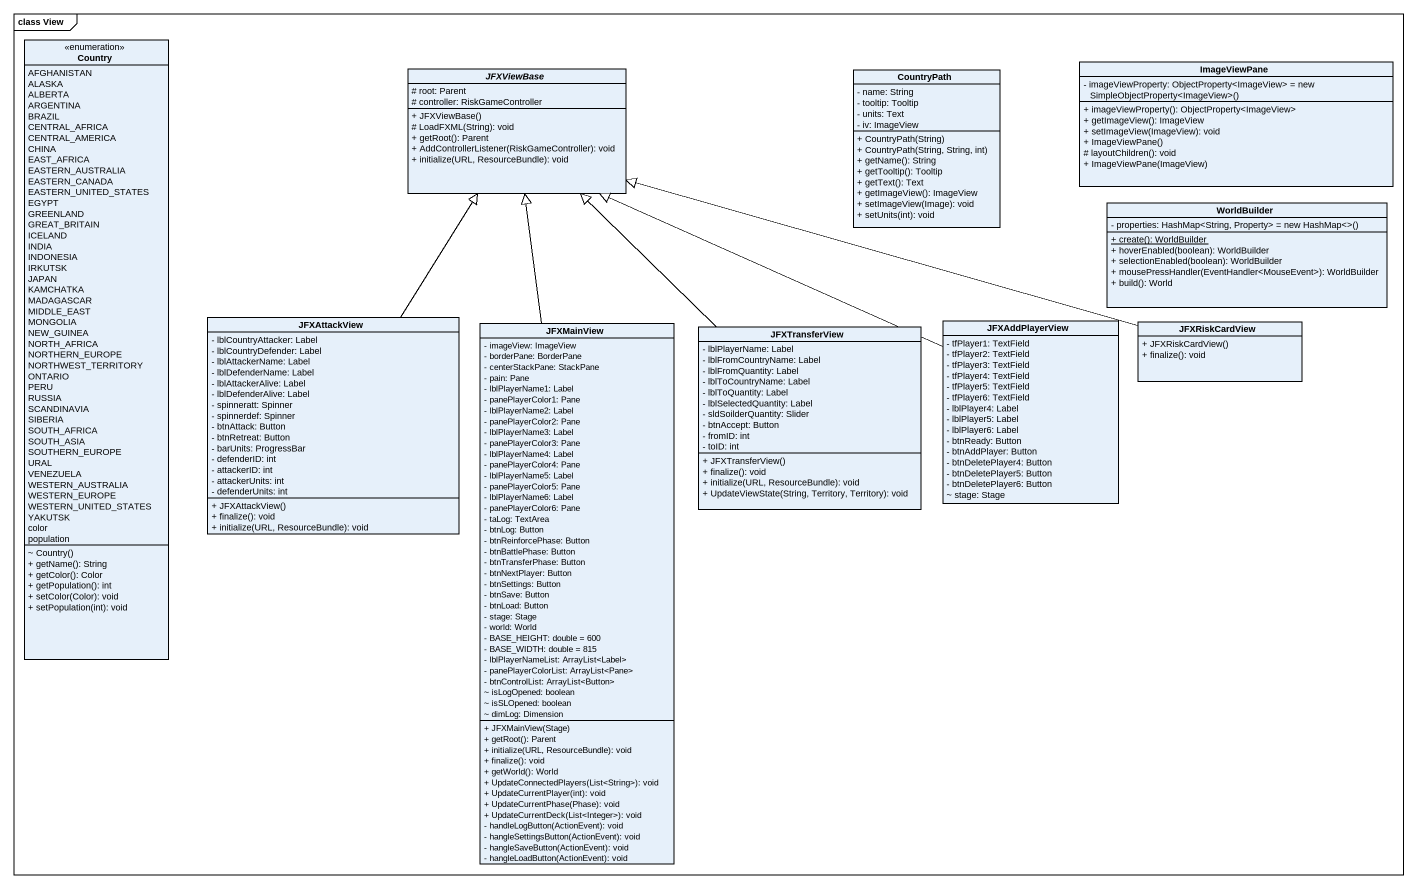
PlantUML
@startuml
mainframe class View
hide circle
hide empty members
skinparam classAttributeIconSize 0
enum Country {
  AFGHANISTAN
  ALASKA
  ALBERTA
  ARGENTINA
  BRAZIL
  CENTRAL_AFRICA
  CENTRAL_AMERICA
  CHINA
  EAST_AFRICA
  EASTERN_AUSTRALIA
  EASTERN_CANADA
  EASTERN_UNITED_STATES
  EGYPT
  GREENLAND
  GREAT_BRITAIN
  ICELAND
  INDIA
  INDONESIA
  IRKUTSK
  JAPAN
  KAMCHATKA
  MADAGASCAR
  MIDDLE_EAST
  MONGOLIA
  NEW_GUINEA
  NORTH_AFRICA
  NORTHERN_EUROPE
  NORTHWEST_TERRITORY
  ONTARIO
  PERU
  RUSSIA
  SCANDINAVIA
  SIBERIA
  SOUTH_AFRICA
  SOUTH_ASIA
  SOUTHERN_EUROPE
  URAL
  VENEZUELA
  WESTERN_AUSTRALIA
  WESTERN_EUROPE
  WESTERN_UNITED_STATES
  YAKUTSK
  color
  population
  ~ Country()
  + getName(): String
  + getColor(): Color
  + getPopulation(): int
  + setColor(Color): void
  + setPopulation(int): void
}
abstract class JFXViewBase {
  # root: Parent
  # controller: RiskGameController
  + JFXViewBase()
  # LoadFXML(String): void
  + getRoot(): Parent
  + AddControllerListener(RiskGameController): void
  + initialize(URL, ResourceBundle): void
}
class CountryPath {
  - name: String
  - tooltip: Tooltip
  - units: Text
  - iv: ImageView
  + CountryPath(String)
  + CountryPath(String, String, int)
  + getName(): String
  + getTooltip(): Tooltip
  + getText(): Text
  + getImageView(): ImageView
  + setImageView(Image): void
  + setUnits(int): void
}
class ImageViewPane {
  {field} - imageViewProperty: ObjectProperty<ImageView> = new SimpleObjectProperty<ImageView>()
  + imageViewProperty(): ObjectProperty<ImageView>
  + getImageView(): ImageView
  + setImageView(ImageView): void
  + ImageViewPane()
  # layoutChildren(): void
  + ImageViewPane(ImageView)
}
class WorldBuilder {
  {field} - properties: HashMap<String, Property> = new HashMap<>()
  {static} + create(): WorldBuilder
  + hoverEnabled(boolean): WorldBuilder
  + selectionEnabled(boolean): WorldBuilder
  + mousePressHandler(EventHandler<MouseEvent>): WorldBuilder
  + build(): World
}
class JFXAttackView {
  - lblCountryAttacker: Label
  - lblCountryDefender: Label
  - lblAttackerName: Label
  - lblDefenderName: Label
  - lblAttackerAlive: Label
  - lblDefenderAlive: Label
  - spinneratt: Spinner
  - spinnerdef: Spinner
  - btnAttack: Button
  - btnRetreat: Button
  - barUnits: ProgressBar
  - defenderID: int
  - attackerID: int
  - attackerUnits: int
  - defenderUnits: int
  + JFXAttackView()
  + finalize(): void
  + initialize(URL, ResourceBundle): void
}
class JFXMainView {
  - imageView: ImageView
  - borderPane: BorderPane
  - centerStackPane: StackPane
  - pain: Pane
  - lblPlayerName1: Label
  - panePlayerColor1: Pane
  - lblPlayerName2: Label
  - panePlayerColor2: Pane
  - lblPlayerName3: Label
  - panePlayerColor3: Pane
  - lblPlayerName4: Label
  - panePlayerColor4: Pane
  - lblPlayerName5: Label
  - panePlayerColor5: Pane
  - lblPlayerName6: Label
  - panePlayerColor6: Pane
  - taLog: TextArea
  - btnLog: Button
  - btnReinforcePhase: Button
  - btnBattlePhase: Button
  - btnTransferPhase: Button
  - btnNextPlayer: Button
  - btnSettings: Button
  - btnSave: Button
  - btnLoad: Button
  - stage: Stage
  - world: World
  - BASE_HEIGHT: double = 600
  - BASE_WIDTH: double = 815
  - lblPlayerNameList: ArrayList<Label>
  - panePlayerColorList: ArrayList<Pane>
  - btnControlList: ArrayList<Button>
  ~ isLogOpened: boolean
  ~ isSLOpened: boolean
  ~ dimLog: Dimension
  + JFXMainView(Stage)
  + getRoot(): Parent
  + initialize(URL, ResourceBundle): void
  + finalize(): void
  + getWorld(): World
  + UpdateConnectedPlayers(List<String>): void
  + UpdateCurrentPlayer(int): void
  + UpdateCurrentPhase(Phase): void
  + UpdateCurrentDeck(List<Integer>): void
  - handleLogButton(ActionEvent): void
  - hangleSettingsButton(ActionEvent): void
  - hangleSaveButton(ActionEvent): void
  - hangleLoadButton(ActionEvent): void
}
class JFXTransferView {
  - lblPlayerName: Label
  - lblFromCountryName: Label
  - lblFromQuantity: Label
  - lblToCountryName: Label
  - lblToQuantity: Label
  - lblSelectedQuantity: Label
  - sldSoilderQuantity: Slider
  - btnAccept: Button
  - fromID: int
  - toID: int
  + JFXTransferView()
  + finalize(): void
  + initialize(URL, ResourceBundle): void
  + UpdateViewState(String, Territory, Territory): void
}
class JFXAddPlayerView {
  - tfPlayer1: TextField
  - tfPlayer2: TextField
  - tfPlayer3: TextField
  - tfPlayer4: TextField
  - tfPlayer5: TextField
  - tfPlayer6: TextField
  - lblPlayer4: Label
  - lblPlayer5: Label
  - lblPlayer6: Label
  - btnReady: Button
  - btnAddPlayer: Button
  - btnDeletePlayer4: Button
  - btnDeletePlayer5: Button
  - btnDeletePlayer6: Button
  ~ stage: Stage
}
class JFXRiskCardView {
  + JFXRiskCardView()
  + finalize(): void
}
JFXAttackView -up-|> JFXViewBase
JFXMainView -up-|> JFXViewBase
JFXTransferView -up-|> JFXViewBase
JFXAddPlayerView -left-|> JFXViewBase
JFXRiskCardView -left-|> JFXViewBase
@enduml
